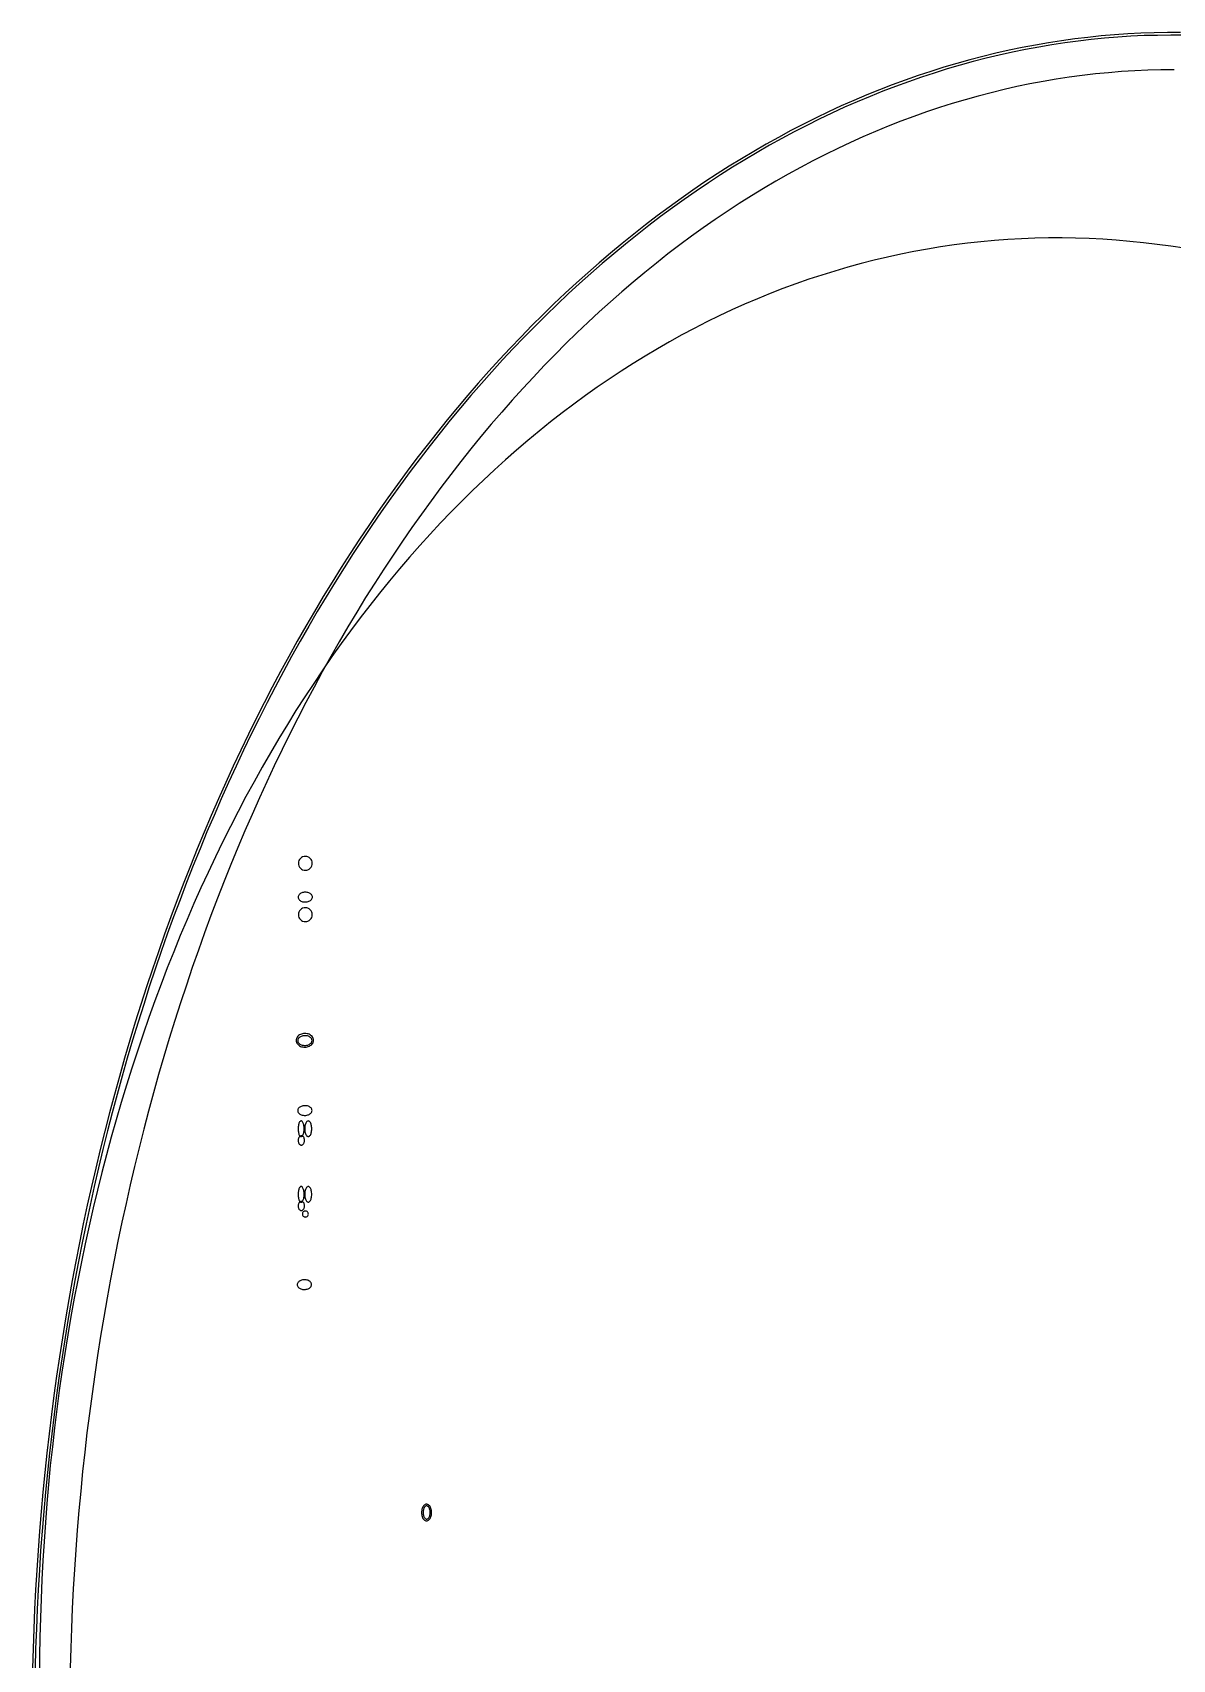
# Model space of a CAD drawing. Extents: x -1 to 217, y -22 to 302.
# Drawn here: x -1.3 to 107.7, y 146.1 to 301.6 of the extents above; entities that cross this region are included whole.
import ezdxf

# ---------------------------------------------------------------- set-up
doc = ezdxf.new("R2010")
doc.units = 0

msp = doc.modelspace()

# ---------------------------------------------------------------- linework, layer by layer
at = {"layer": 'CIRCLES'}
for p, q in [((24.21, 222.46), (24.18, 222.34)), ((24.28, 222.58), (24.21, 222.46)), ((24.36, 222.68), (24.28, 222.58)), ((24.46, 222.76), (24.36, 222.68)), ((24.57, 222.82), (24.46, 222.76)), ((24.7, 222.86), (24.57, 222.82)), ((24.83, 222.87), (24.7, 222.86)), ((24.96, 222.86), (24.83, 222.87)), ((25.08, 222.82), (24.96, 222.86)), ((25.2, 222.76), (25.08, 222.82)), ((25.3, 222.68), (25.2, 222.76)), ((25.38, 222.58), (25.3, 222.68)), ((25.44, 222.46), (25.38, 222.58)), ((25.48, 222.34), (25.44, 222.46)), ((24.18, 222.34), (24.16, 222.21)), ((24.16, 222.21), (24.18, 222.08)), ((24.18, 222.08), (24.21, 221.95)), ((24.21, 221.95), (24.28, 221.84)), ((24.28, 221.84), (24.36, 221.74)), ((24.36, 221.74), (24.46, 221.66)), ((24.46, 221.66), (24.57, 221.59)), ((24.57, 221.59), (24.7, 221.56)), ((24.7, 221.56), (24.83, 221.54)), ((24.83, 221.54), (24.96, 221.56)), ((24.96, 221.56), (25.08, 221.59)), ((25.08, 221.59), (25.2, 221.66)), ((25.2, 221.66), (25.3, 221.74)), ((25.3, 221.74), (25.38, 221.84)), ((25.38, 221.84), (25.44, 221.95)), ((25.44, 221.95), (25.48, 222.08)), ((25.49, 222.21), (25.48, 222.34)), ((25.48, 222.08), (25.49, 222.21)), ((24.36, 217.77), (24.28, 217.67)), ((24.46, 217.85), (24.36, 217.77)), ((24.57, 217.91), (24.46, 217.85)), ((24.7, 217.95), (24.57, 217.91)), ((24.83, 217.96), (24.7, 217.95)), ((24.96, 217.95), (24.83, 217.96)), ((25.08, 217.91), (24.96, 217.95)), ((25.2, 217.85), (25.08, 217.91)), ((25.3, 217.77), (25.2, 217.85)), ((25.38, 217.67), (25.3, 217.77)), ((24.18, 217.43), (24.16, 217.3)), ((24.16, 217.3), (24.18, 217.17)), ((24.21, 217.55), (24.18, 217.43)), ((24.18, 217.17), (24.21, 217.04)), ((24.28, 217.67), (24.21, 217.55)), ((24.21, 217.04), (24.28, 216.93)), ((24.28, 216.93), (24.36, 216.83)), ((24.36, 216.83), (24.46, 216.74)), ((24.46, 216.74), (24.57, 216.68)), ((24.57, 216.68), (24.7, 216.65)), ((24.7, 216.65), (24.83, 216.63)), ((24.83, 216.63), (24.96, 216.65)), ((24.96, 216.65), (25.08, 216.68)), ((25.08, 216.68), (25.2, 216.74)), ((25.2, 216.74), (25.3, 216.83)), ((25.3, 216.83), (25.38, 216.93)), ((25.44, 217.55), (25.38, 217.67)), ((25.38, 216.93), (25.44, 217.04)), ((25.48, 217.43), (25.44, 217.55)), ((25.44, 217.04), (25.48, 217.17)), ((25.49, 217.3), (25.48, 217.43)), ((25.48, 217.17), (25.49, 217.3)), ((24.55, 188.74), (24.54, 188.68)), ((24.54, 188.68), (24.55, 188.62)), ((24.56, 188.79), (24.55, 188.74)), ((24.55, 188.62), (24.56, 188.57)), ((24.59, 188.84), (24.56, 188.79)), ((24.56, 188.57), (24.59, 188.52)), ((24.62, 188.88), (24.59, 188.84)), ((24.59, 188.52), (24.62, 188.48)), ((24.67, 188.92), (24.62, 188.88)), ((24.62, 188.48), (24.67, 188.44)), ((24.72, 188.95), (24.67, 188.92)), ((24.67, 188.44), (24.72, 188.41)), ((24.77, 188.96), (24.72, 188.95)), ((24.72, 188.41), (24.77, 188.4)), ((24.83, 188.97), (24.77, 188.96)), ((24.77, 188.4), (24.83, 188.39)), ((24.88, 188.96), (24.83, 188.97)), ((24.83, 188.39), (24.88, 188.4)), ((24.94, 188.95), (24.88, 188.96)), ((24.88, 188.4), (24.94, 188.41)), ((24.99, 188.92), (24.94, 188.95)), ((24.94, 188.41), (24.99, 188.44)), ((25.03, 188.88), (24.99, 188.92)), ((24.99, 188.44), (25.03, 188.48)), ((25.07, 188.84), (25.03, 188.88)), ((25.03, 188.48), (25.07, 188.52)), ((25.09, 188.79), (25.07, 188.84)), ((25.07, 188.52), (25.09, 188.57)), ((25.11, 188.74), (25.09, 188.79)), ((25.09, 188.57), (25.11, 188.62)), ((25.12, 188.68), (25.11, 188.74)), ((25.11, 188.62), (25.12, 188.68))]:
    msp.add_line(p, q, dxfattribs=at)
at = {"layer": 'ELLIPSES'}
for p, q in [((93.37, 300.18), (92.12, 299.92)), ((94.63, 300.42), (93.37, 300.18)), ((94.95, 300.23), (93.69, 299.99)), ((95.88, 300.64), (94.63, 300.42)), ((96.2, 300.44), (94.95, 300.23)), ((97.14, 300.84), (95.88, 300.64)), ((97.46, 300.63), (96.2, 300.44)), ((98.4, 301.01), (97.14, 300.84)), ((98.72, 300.8), (97.46, 300.63)), ((99.66, 301.16), (98.4, 301.01)), ((99.98, 300.94), (98.72, 300.8)), ((100.93, 301.29), (99.66, 301.16)), ((101.25, 301.07), (99.98, 300.94)), ((102.19, 301.4), (100.93, 301.29)), ((102.51, 301.17), (101.25, 301.07)), ((103.46, 301.49), (102.19, 301.4)), ((103.77, 301.26), (102.51, 301.17)), ((104.72, 301.55), (103.46, 301.49)), ((105.04, 301.32), (103.77, 301.26)), ((105.99, 301.6), (104.72, 301.55)), ((106.3, 301.35), (105.04, 301.32)), ((107.25, 301.62), (105.99, 301.6)), ((107.57, 301.37), (106.3, 301.35)), ((108.52, 301.62), (107.25, 301.62)), ((108.84, 301.36), (107.57, 301.37)), ((87.12, 298.67), (85.88, 298.3)), ((88.37, 299.01), (87.12, 298.67)), ((88.69, 298.84), (87.44, 298.5)), ((89.62, 299.34), (88.37, 299.01)), ((89.94, 299.16), (88.69, 298.84)), ((90.86, 299.64), (89.62, 299.34)), ((91.18, 299.46), (89.94, 299.16)), ((92.12, 299.92), (90.86, 299.64)), ((92.44, 299.74), (91.18, 299.46)), ((93.69, 299.99), (92.44, 299.74)), ((82.18, 297.07), (80.95, 296.62)), ((83.41, 297.5), (82.18, 297.07)), ((83.73, 297.35), (82.5, 296.92)), ((84.64, 297.91), (83.41, 297.5)), ((84.96, 297.75), (83.73, 297.35)), ((85.88, 298.3), (84.64, 297.91)), ((86.2, 298.14), (84.96, 297.75)), ((87.44, 298.5), (86.2, 298.14)), ((96.61, 297.16), (95.36, 296.94)), ((97.86, 297.35), (96.61, 297.16)), ((99.11, 297.51), (97.86, 297.35)), ((100.37, 297.66), (99.11, 297.51)), ((101.62, 297.78), (100.37, 297.66)), ((102.87, 297.88), (101.62, 297.78)), ((104.13, 297.96), (102.87, 297.88)), ((105.39, 298.02), (104.13, 297.96)), ((106.64, 298.05), (105.39, 298.02)), ((107.9, 298.06), (106.64, 298.05)), ((78.5, 295.65), (77.28, 295.13)), ((78.82, 295.51), (77.6, 295)), ((79.72, 296.14), (78.5, 295.65)), ((80.04, 296), (78.82, 295.51)), ((80.95, 296.62), (79.72, 296.14)), ((81.27, 296.47), (80.04, 296)), ((82.5, 296.92), (81.27, 296.47)), ((89.15, 295.55), (87.91, 295.2)), ((90.39, 295.87), (89.15, 295.55)), ((91.63, 296.17), (90.39, 295.87)), ((92.87, 296.45), (91.63, 296.17)), ((94.11, 296.71), (92.87, 296.45)), ((95.36, 296.94), (94.11, 296.71)), ((74.86, 294.04), (73.66, 293.46)), ((76.07, 294.6), (74.86, 294.04)), ((76.39, 294.47), (75.18, 293.91)), ((77.28, 295.13), (76.07, 294.6)), ((77.6, 295), (76.39, 294.47)), ((84.22, 294.03), (83, 293.6)), ((85.45, 294.44), (84.22, 294.03)), ((86.68, 294.83), (85.45, 294.44)), ((87.91, 295.2), (86.68, 294.83)), ((72.46, 292.86), (71.26, 292.24)), ((72.77, 292.74), (71.58, 292.13)), ((73.66, 293.46), (72.46, 292.86)), ((73.97, 293.34), (72.77, 292.74)), ((75.18, 293.91), (73.97, 293.34)), ((80.56, 292.67), (79.35, 292.17)), ((81.78, 293.14), (80.56, 292.67)), ((83, 293.6), (81.78, 293.14)), ((68.89, 290.94), (67.71, 290.26)), ((69.2, 290.84), (68.02, 290.16)), ((70.07, 291.6), (68.89, 290.94)), ((70.39, 291.49), (69.2, 290.84)), ((71.26, 292.24), (70.07, 291.6)), ((71.58, 292.13), (70.39, 291.49)), ((76.94, 291.11), (75.74, 290.54)), ((78.14, 291.65), (76.94, 291.11)), ((79.35, 292.17), (78.14, 291.65)), ((66.53, 289.56), (65.36, 288.84)), ((66.85, 289.46), (65.68, 288.74)), ((67.71, 290.26), (66.53, 289.56)), ((68.02, 290.16), (66.85, 289.46)), ((73.35, 289.35), (72.17, 288.72)), ((74.55, 289.96), (73.35, 289.35)), ((75.74, 290.54), (74.55, 289.96)), ((64.2, 288.1), (63.04, 287.34)), ((64.51, 288.01), (63.36, 287.25)), ((65.36, 288.84), (64.2, 288.1)), ((65.68, 288.74), (64.51, 288.01)), ((70.99, 288.08), (69.81, 287.41)), ((72.17, 288.72), (70.99, 288.08)), ((61.89, 286.55), (60.75, 285.75)), ((62.2, 286.47), (61.06, 285.67)), ((63.04, 287.34), (61.89, 286.55)), ((63.36, 287.25), (62.2, 286.47)), ((68.64, 286.72), (67.48, 286.01)), ((69.81, 287.41), (68.64, 286.72)), ((59.61, 284.93), (58.48, 284.09)), ((59.92, 284.86), (58.79, 284.02)), ((60.75, 285.75), (59.61, 284.93)), ((61.06, 285.67), (59.92, 284.86)), ((66.32, 285.27), (65.17, 284.52)), ((67.48, 286.01), (66.32, 285.27)), ((57.35, 283.23), (56.23, 282.36)), ((57.66, 283.16), (56.54, 282.29)), ((58.48, 284.09), (57.35, 283.23)), ((58.79, 284.02), (57.66, 283.16)), ((64.02, 283.75), (62.88, 282.96)), ((65.17, 284.52), (64.02, 283.75)), ((56.23, 282.36), (55.12, 281.46)), ((56.54, 282.29), (55.43, 281.39)), ((61.75, 282.14), (60.62, 281.31)), ((62.88, 282.96), (61.75, 282.14)), ((89.42, 281.62), (88.14, 281.48)), ((90.71, 281.73), (89.42, 281.62)), ((92, 281.83), (90.71, 281.73)), ((93.29, 281.9), (92, 281.83)), ((94.59, 281.95), (93.29, 281.9)), ((95.88, 281.98), (94.59, 281.95)), ((97.18, 281.98), (95.88, 281.98)), ((98.48, 281.96), (97.18, 281.98)), ((99.77, 281.92), (98.48, 281.96)), ((101.07, 281.86), (99.77, 281.92)), ((102.37, 281.77), (101.07, 281.86)), ((103.67, 281.66), (102.37, 281.77)), ((104.97, 281.53), (103.67, 281.66)), ((106.28, 281.37), (104.97, 281.53)), ((54.01, 280.54), (52.92, 279.61)), ((54.32, 280.48), (53.22, 279.55)), ((55.12, 281.46), (54.01, 280.54)), ((55.43, 281.39), (54.32, 280.48)), ((59.5, 280.45), (58.39, 279.58)), ((60.62, 281.31), (59.5, 280.45)), ((80.48, 280.16), (79.22, 279.86)), ((81.75, 280.43), (80.48, 280.16)), ((83.02, 280.69), (81.75, 280.43)), ((84.3, 280.92), (83.02, 280.69)), ((85.57, 281.13), (84.3, 280.92)), ((86.85, 281.31), (85.57, 281.13)), ((88.14, 281.48), (86.85, 281.31)), ((107.58, 281.2), (106.28, 281.37)), ((108.88, 281), (107.58, 281.2)), ((51.83, 278.65), (50.74, 277.68)), ((52.13, 278.59), (51.05, 277.62)), ((52.92, 279.61), (51.83, 278.65)), ((53.22, 279.55), (52.13, 278.59)), ((57.28, 278.69), (56.18, 277.77)), ((58.39, 279.58), (57.28, 278.69)), ((74.21, 278.44), (72.96, 278.03)), ((75.45, 278.82), (74.21, 278.44)), ((76.71, 279.19), (75.45, 278.82)), ((77.96, 279.53), (76.71, 279.19)), ((79.22, 279.86), (77.96, 279.53)), ((50.74, 277.68), (49.67, 276.69)), ((51.05, 277.62), (49.97, 276.63)), ((55.09, 276.84), (54, 275.89)), ((56.18, 277.77), (55.09, 276.84)), ((70.49, 277.14), (69.27, 276.66)), ((71.73, 277.59), (70.49, 277.14)), ((72.96, 278.03), (71.73, 277.59)), ((48.6, 275.68), (47.54, 274.65)), ((48.91, 275.63), (47.85, 274.6)), ((49.67, 276.69), (48.6, 275.68)), ((49.97, 276.63), (48.91, 275.63)), ((54, 275.89), (52.93, 274.92)), ((66.83, 275.64), (65.62, 275.1)), ((68.05, 276.16), (66.83, 275.64)), ((69.27, 276.66), (68.05, 276.16)), ((47.54, 274.65), (46.49, 273.6)), ((47.85, 274.6), (46.79, 273.56)), ((51.86, 273.93), (50.8, 272.92)), ((52.93, 274.92), (51.86, 273.93)), ((63.22, 273.95), (62.02, 273.34)), ((64.41, 274.53), (63.22, 273.95)), ((65.62, 275.1), (64.41, 274.53)), ((45.45, 272.54), (44.41, 271.45)), ((45.75, 272.49), (44.71, 271.41)), ((46.49, 273.6), (45.45, 272.54)), ((46.79, 273.56), (45.75, 272.49)), ((50.8, 272.92), (49.74, 271.89)), ((60.84, 272.71), (59.66, 272.06)), ((62.02, 273.34), (60.84, 272.71)), ((44.41, 271.45), (43.39, 270.35)), ((44.71, 271.41), (43.69, 270.32)), ((48.7, 270.84), (47.66, 269.78)), ((49.74, 271.89), (48.7, 270.84)), ((57.32, 270.69), (56.17, 269.98)), ((58.49, 271.39), (57.32, 270.69)), ((59.66, 272.06), (58.49, 271.39)), ((42.37, 269.24), (41.36, 268.1)), ((42.67, 269.2), (41.66, 268.07)), ((43.39, 270.35), (42.37, 269.24)), ((43.69, 270.32), (42.67, 269.2)), ((47.66, 269.78), (46.63, 268.69)), ((55.02, 269.25), (53.87, 268.49)), ((56.17, 269.98), (55.02, 269.25)), ((41.36, 268.1), (40.36, 266.95)), ((41.66, 268.07), (40.66, 266.92)), ((45.61, 267.59), (44.6, 266.47)), ((46.63, 268.69), (45.61, 267.59)), ((52.74, 267.71), (51.61, 266.92)), ((53.87, 268.49), (52.74, 267.71)), ((40.36, 266.95), (39.37, 265.78)), ((40.66, 266.92), (39.67, 265.75)), ((44.6, 266.47), (43.6, 265.33)), ((50.49, 266.1), (49.38, 265.26)), ((51.61, 266.92), (50.49, 266.1)), ((38.39, 264.59), (37.42, 263.39)), ((38.69, 264.57), (37.71, 263.36)), ((39.37, 265.78), (38.39, 264.59)), ((39.67, 265.75), (38.69, 264.57)), ((43.6, 265.33), (42.61, 264.17)), ((48.28, 264.4), (47.19, 263.52)), ((49.38, 265.26), (48.28, 264.4)), ((37.42, 263.39), (36.46, 262.17)), ((37.71, 263.36), (36.75, 262.15)), ((41.62, 263), (40.65, 261.81)), ((42.61, 264.17), (41.62, 263)), ((47.19, 263.52), (46.1, 262.62)), ((36.46, 262.17), (35.5, 260.93)), ((36.75, 262.15), (35.8, 260.91)), ((40.65, 261.81), (39.69, 260.6)), ((45.03, 261.71), (43.96, 260.77)), ((46.1, 262.62), (45.03, 261.71)), ((35.5, 260.93), (34.56, 259.68)), ((35.8, 260.91), (34.85, 259.66)), ((39.69, 260.6), (38.73, 259.37)), ((42.9, 259.81), (41.85, 258.83)), ((43.96, 260.77), (42.9, 259.81)), ((33.63, 258.41), (32.7, 257.13)), ((33.92, 258.39), (32.99, 257.11)), ((34.56, 259.68), (33.63, 258.41)), ((34.85, 259.66), (33.92, 258.39)), ((38.73, 259.37), (37.79, 258.13)), ((41.85, 258.83), (40.81, 257.84)), ((32.7, 257.13), (31.79, 255.83)), ((32.99, 257.11), (32.08, 255.81)), ((36.85, 256.87), (35.93, 255.59)), ((37.79, 258.13), (36.85, 256.87)), ((39.79, 256.82), (38.77, 255.79)), ((40.81, 257.84), (39.79, 256.82)), ((31.79, 255.83), (30.89, 254.51)), ((32.08, 255.81), (31.18, 254.5)), ((35.93, 255.59), (35.01, 254.3)), ((38.77, 255.79), (37.76, 254.74)), ((30.89, 254.51), (29.99, 253.18)), ((31.18, 254.5), (30.28, 253.17)), ((35.01, 254.3), (34.11, 252.99)), ((36.76, 253.66), (35.77, 252.57)), ((37.76, 254.74), (36.76, 253.66)), ((29.99, 253.18), (29.11, 251.83)), ((30.28, 253.17), (29.4, 251.82)), ((34.11, 252.99), (33.21, 251.67)), ((35.77, 252.57), (34.79, 251.47)), ((28.24, 250.47), (27.38, 249.09)), ((28.53, 250.46), (27.67, 249.09)), ((29.11, 251.83), (28.24, 250.47)), ((29.4, 251.82), (28.53, 250.46)), ((33.21, 251.67), (32.33, 250.33)), ((34.79, 251.47), (33.83, 250.34)), ((27.38, 249.09), (26.53, 247.7)), ((27.67, 249.09), (26.81, 247.69)), ((31.46, 248.97), (30.59, 247.6)), ((32.33, 250.33), (31.46, 248.97)), ((32.87, 249.2), (31.93, 248.03)), ((33.83, 250.34), (32.87, 249.2)), ((26.53, 247.7), (25.69, 246.29)), ((26.81, 247.69), (25.97, 246.29)), ((30.59, 247.6), (29.74, 246.21)), ((31.93, 248.03), (30.99, 246.85)), ((25.69, 246.29), (24.86, 244.87)), ((25.97, 246.29), (25.15, 244.87)), ((29.74, 246.21), (28.9, 244.81)), ((30.99, 246.85), (30.07, 245.66)), ((24.86, 244.87), (24.05, 243.44)), ((25.15, 244.87), (24.33, 243.44)), ((28.9, 244.81), (28.07, 243.39)), ((29.16, 244.44), (28.26, 243.21)), ((30.07, 245.66), (29.16, 244.44)), ((24.05, 243.44), (23.24, 241.99)), ((24.33, 243.44), (23.52, 241.99)), ((28.07, 243.39), (27.26, 241.96)), ((28.26, 243.21), (27.37, 241.96)), ((23.24, 241.99), (22.45, 240.53)), ((23.52, 241.99), (22.73, 240.53)), ((27.26, 241.96), (26.45, 240.51)), ((27.37, 241.96), (26.49, 240.7)), ((22.45, 240.53), (21.66, 239.05)), ((22.73, 240.53), (21.94, 239.05)), ((26.49, 240.7), (25.63, 239.41)), ((26.45, 240.51), (25.66, 239.05)), ((21.66, 239.05), (20.89, 237.56)), ((21.94, 239.05), (21.17, 237.57)), ((24.77, 238.12), (23.93, 236.8)), ((25.63, 239.41), (24.77, 238.12)), ((25.66, 239.05), (24.87, 237.58)), ((20.89, 237.56), (20.13, 236.06)), ((21.17, 237.57), (20.41, 236.06)), ((23.93, 236.8), (23.11, 235.47)), ((24.87, 237.58), (24.1, 236.09)), ((20.13, 236.06), (19.39, 234.55)), ((20.41, 236.06), (19.66, 234.55)), ((23.11, 235.47), (22.29, 234.13)), ((24.1, 236.09), (23.34, 234.59)), ((19.39, 234.55), (18.65, 233.02)), ((19.66, 234.55), (18.92, 233.02)), ((22.29, 234.13), (21.49, 232.77)), ((23.34, 234.59), (22.6, 233.07)), ((18.65, 233.02), (17.93, 231.48)), ((18.92, 233.02), (18.2, 231.48)), ((21.49, 232.77), (20.7, 231.39)), ((22.6, 233.07), (21.86, 231.54)), ((17.93, 231.48), (17.21, 229.92)), ((18.2, 231.48), (17.49, 229.93)), ((20.7, 231.39), (19.92, 230)), ((21.86, 231.54), (21.14, 230)), ((17.21, 229.92), (16.51, 228.36)), ((17.49, 229.93), (16.79, 228.37)), ((19.92, 230), (19.15, 228.59)), ((21.14, 230), (20.43, 228.45)), ((16.51, 228.36), (15.83, 226.78)), ((16.79, 228.37), (16.1, 226.79)), ((18.4, 227.17), (17.66, 225.74)), ((19.15, 228.59), (18.4, 227.17)), ((20.43, 228.45), (19.73, 226.88)), ((15.83, 226.78), (15.15, 225.19)), ((16.1, 226.79), (15.42, 225.2)), ((17.66, 225.74), (16.94, 224.29)), ((19.73, 226.88), (19.04, 225.3)), ((15.15, 225.19), (14.49, 223.59)), ((15.42, 225.2), (14.76, 223.6)), ((16.94, 224.29), (16.23, 222.82)), ((19.04, 225.3), (18.37, 223.71)), ((14.49, 223.59), (13.84, 221.98)), ((14.76, 223.6), (14.11, 221.99)), ((16.23, 222.82), (15.53, 221.34)), ((18.37, 223.71), (17.71, 222.1)), ((13.84, 221.98), (13.2, 220.36)), ((14.11, 221.99), (13.47, 220.37)), ((15.53, 221.34), (14.84, 219.85)), ((17.71, 222.1), (17.06, 220.49)), ((13.2, 220.36), (12.58, 218.73)), ((13.47, 220.37), (12.85, 218.73)), ((14.84, 219.85), (14.17, 218.35)), ((17.06, 220.49), (16.43, 218.86)), ((24.33, 219.3), (24.28, 219.25)), ((24.4, 219.34), (24.33, 219.3)), ((24.48, 219.38), (24.4, 219.34)), ((24.56, 219.41), (24.48, 219.38)), ((24.64, 219.43), (24.56, 219.41)), ((24.73, 219.44), (24.64, 219.43)), ((24.82, 219.45), (24.73, 219.44)), ((24.91, 219.44), (24.82, 219.45)), ((25, 219.43), (24.91, 219.44)), ((25.08, 219.41), (25, 219.43)), ((25.16, 219.39), (25.08, 219.41)), ((25.24, 219.35), (25.16, 219.39)), ((25.3, 219.32), (25.24, 219.35)), ((25.36, 219.27), (25.3, 219.32)), ((12.58, 218.73), (11.97, 217.08)), ((12.85, 218.73), (12.23, 217.09)), ((14.17, 218.35), (13.52, 216.83)), ((16.43, 218.86), (15.8, 217.22)), ((24.16, 219.09), (24.14, 219.03)), ((24.14, 219.03), (24.14, 218.97)), ((24.14, 218.97), (24.15, 218.91)), ((24.15, 218.91), (24.16, 218.85)), ((24.19, 219.15), (24.16, 219.09)), ((24.16, 218.85), (24.19, 218.79)), ((24.23, 219.2), (24.19, 219.15)), ((24.19, 218.79), (24.23, 218.74)), ((24.28, 219.25), (24.23, 219.2)), ((24.23, 218.74), (24.28, 218.69)), ((24.28, 218.69), (24.34, 218.64)), ((24.34, 218.64), (24.41, 218.6)), ((24.41, 218.6), (24.49, 218.57)), ((24.49, 218.57), (24.57, 218.54)), ((24.57, 218.54), (24.65, 218.52)), ((24.65, 218.52), (24.74, 218.51)), ((24.74, 218.51), (24.83, 218.51)), ((24.83, 218.51), (24.92, 218.52)), ((24.92, 218.52), (25.01, 218.53)), ((25.01, 218.53), (25.09, 218.55)), ((25.09, 218.55), (25.17, 218.58)), ((25.17, 218.58), (25.25, 218.61)), ((25.25, 218.61), (25.31, 218.65)), ((25.31, 218.65), (25.37, 218.7)), ((25.42, 219.22), (25.36, 219.27)), ((25.37, 218.7), (25.42, 218.75)), ((25.46, 219.17), (25.42, 219.22)), ((25.42, 218.75), (25.46, 218.81)), ((25.49, 219.11), (25.46, 219.17)), ((25.46, 218.81), (25.49, 218.87)), ((25.5, 219.05), (25.49, 219.11)), ((25.49, 218.87), (25.51, 218.93)), ((25.51, 218.99), (25.5, 219.05)), ((25.51, 218.93), (25.51, 218.99)), ((11.97, 217.08), (11.37, 215.43)), ((12.23, 217.09), (11.63, 215.44)), ((13.52, 216.83), (12.87, 215.3)), ((15.8, 217.22), (15.19, 215.57)), ((11.37, 215.43), (10.78, 213.76)), ((11.63, 215.44), (11.05, 213.77)), ((12.87, 215.3), (12.24, 213.76)), ((15.19, 215.57), (14.6, 213.91)), ((10.78, 213.76), (10.21, 212.09)), ((11.05, 213.77), (10.47, 212.1)), ((12.24, 213.76), (11.63, 212.2)), ((14.6, 213.91), (14.02, 212.24)), ((10.21, 212.09), (9.65, 210.4)), ((10.47, 212.1), (9.91, 210.41)), ((11.63, 212.2), (11.03, 210.64)), ((14.02, 212.24), (13.45, 210.56)), ((9.65, 210.4), (9.1, 208.71)), ((9.91, 210.41), (9.37, 208.72)), ((11.03, 210.64), (10.44, 209.06)), ((13.45, 210.56), (12.89, 208.87)), ((9.1, 208.71), (8.57, 207.01)), ((9.37, 208.72), (8.83, 207.02)), ((10.44, 209.06), (9.87, 207.47)), ((12.89, 208.87), (12.35, 207.17)), ((8.57, 207.01), (8.05, 205.29)), ((8.83, 207.02), (8.31, 205.31)), ((9.87, 207.47), (9.31, 205.86)), ((12.35, 207.17), (11.82, 205.46)), ((8.05, 205.29), (7.54, 203.57)), ((8.31, 205.31), (7.8, 203.58)), ((9.31, 205.86), (8.77, 204.25)), ((11.82, 205.46), (11.3, 203.74)), ((23.97, 205.44), (23.95, 205.36)), ((23.95, 205.36), (23.95, 205.27)), ((24.01, 205.52), (23.97, 205.44)), ((24.05, 205.6), (24.01, 205.52)), ((24.11, 205.67), (24.05, 205.6)), ((24.12, 205.37), (24.1, 205.31)), ((24.1, 205.31), (24.1, 205.25)), ((24.18, 205.74), (24.11, 205.67)), ((24.15, 205.43), (24.12, 205.37)), ((24.18, 205.49), (24.15, 205.43)), ((24.27, 205.8), (24.18, 205.74)), ((24.23, 205.54), (24.18, 205.49)), ((24.29, 205.59), (24.23, 205.54)), ((24.36, 205.84), (24.27, 205.8)), ((24.36, 205.63), (24.29, 205.59)), ((24.45, 205.88), (24.36, 205.84)), ((24.43, 205.66), (24.36, 205.63)), ((24.51, 205.69), (24.43, 205.66)), ((24.55, 205.91), (24.45, 205.88)), ((24.6, 205.71), (24.51, 205.69)), ((24.66, 205.93), (24.55, 205.91)), ((24.69, 205.72), (24.6, 205.71)), ((24.77, 205.94), (24.66, 205.93)), ((24.78, 205.73), (24.69, 205.72)), ((24.88, 205.94), (24.77, 205.94)), ((24.87, 205.73), (24.78, 205.73)), ((24.95, 205.72), (24.87, 205.73)), ((24.99, 205.92), (24.88, 205.94)), ((25.04, 205.7), (24.95, 205.72)), ((25.09, 205.9), (24.99, 205.92)), ((25.12, 205.67), (25.04, 205.7)), ((25.19, 205.86), (25.09, 205.9)), ((25.19, 205.64), (25.12, 205.67)), ((25.28, 205.81), (25.19, 205.86)), ((25.26, 205.6), (25.19, 205.64)), ((25.32, 205.55), (25.26, 205.6)), ((25.36, 205.76), (25.28, 205.81)), ((25.37, 205.5), (25.32, 205.55)), ((25.44, 205.7), (25.36, 205.76)), ((25.41, 205.45), (25.37, 205.5)), ((25.44, 205.39), (25.41, 205.45)), ((25.5, 205.63), (25.44, 205.7)), ((25.46, 205.33), (25.44, 205.39)), ((25.47, 205.27), (25.46, 205.33)), ((25.55, 205.55), (25.5, 205.63)), ((25.58, 205.47), (25.55, 205.55)), ((25.61, 205.39), (25.58, 205.47)), ((25.62, 205.3), (25.61, 205.39)), ((25.61, 205.22), (25.62, 205.3)), ((8.77, 204.25), (8.24, 202.63)), ((11.3, 203.74), (10.8, 202.01)), ((23.95, 205.27), (23.96, 205.19)), ((23.96, 205.19), (23.98, 205.1)), ((23.98, 205.1), (24.02, 205.02)), ((24.02, 205.02), (24.07, 204.95)), ((24.07, 204.95), (24.13, 204.88)), ((24.1, 205.25), (24.1, 205.19)), ((24.1, 205.19), (24.12, 205.13)), ((24.12, 205.13), (24.15, 205.07)), ((24.13, 204.88), (24.2, 204.81)), ((24.15, 205.07), (24.19, 205.02)), ((24.19, 205.02), (24.24, 204.97)), ((24.2, 204.81), (24.28, 204.76)), ((24.24, 204.97), (24.3, 204.92)), ((24.28, 204.76), (24.38, 204.71)), ((24.3, 204.92), (24.37, 204.89)), ((24.37, 204.89), (24.44, 204.85)), ((24.38, 204.71), (24.47, 204.68)), ((24.44, 204.85), (24.53, 204.83)), ((24.47, 204.68), (24.58, 204.65)), ((24.53, 204.83), (24.61, 204.81)), ((24.58, 204.65), (24.69, 204.64)), ((24.61, 204.81), (24.7, 204.8)), ((24.69, 204.64), (24.79, 204.63)), ((24.7, 204.8), (24.79, 204.79)), ((24.79, 204.79), (24.88, 204.8)), ((24.79, 204.63), (24.9, 204.64)), ((24.88, 204.8), (24.97, 204.81)), ((24.9, 204.64), (25.01, 204.66)), ((24.97, 204.81), (25.05, 204.83)), ((25.01, 204.66), (25.11, 204.69)), ((25.05, 204.83), (25.13, 204.86)), ((25.11, 204.69), (25.21, 204.73)), ((25.13, 204.86), (25.2, 204.9)), ((25.2, 204.9), (25.27, 204.94)), ((25.21, 204.73), (25.3, 204.78)), ((25.27, 204.94), (25.33, 204.99)), ((25.3, 204.78), (25.38, 204.83)), ((25.33, 204.99), (25.38, 205.04)), ((25.38, 205.04), (25.42, 205.09)), ((25.38, 204.83), (25.45, 204.9)), ((25.42, 205.09), (25.45, 205.15)), ((25.45, 205.15), (25.46, 205.21)), ((25.45, 204.9), (25.51, 204.97)), ((25.46, 205.21), (25.47, 205.27)), ((25.51, 204.97), (25.56, 205.05)), ((25.56, 205.05), (25.59, 205.13)), ((25.59, 205.13), (25.61, 205.22)), ((7.54, 203.57), (7.05, 201.84)), ((7.8, 203.58), (7.31, 201.85)), ((8.24, 202.63), (7.72, 200.99)), ((7.05, 201.84), (6.57, 200.11)), ((7.31, 201.85), (6.83, 200.12)), ((7.72, 200.99), (7.22, 199.35)), ((10.8, 202.01), (10.31, 200.28)), ((6.57, 200.11), (6.11, 198.36)), ((6.83, 200.12), (6.36, 198.37)), ((7.22, 199.35), (6.74, 197.69)), ((10.31, 200.28), (9.84, 198.53)), ((6.11, 198.36), (5.65, 196.61)), ((6.36, 198.37), (5.91, 196.62)), ((6.74, 197.69), (6.27, 196.02)), ((9.84, 198.53), (9.38, 196.78)), ((24.12, 198.69), (24.1, 198.62)), ((24.1, 198.62), (24.1, 198.56)), ((24.1, 198.56), (24.1, 198.5)), ((24.1, 198.5), (24.12, 198.44)), ((24.15, 198.74), (24.12, 198.69)), ((24.12, 198.44), (24.15, 198.39)), ((24.18, 198.8), (24.15, 198.74)), ((24.15, 198.39), (24.19, 198.33)), ((24.23, 198.85), (24.18, 198.8)), ((24.19, 198.33), (24.24, 198.28)), ((24.29, 198.9), (24.23, 198.85)), ((24.24, 198.28), (24.3, 198.24)), ((24.32, 197.53), (24.28, 197.49)), ((24.36, 198.94), (24.29, 198.9)), ((24.3, 198.24), (24.37, 198.2)), ((24.35, 197.56), (24.32, 197.53)), ((24.39, 197.58), (24.35, 197.56)), ((24.43, 198.97), (24.36, 198.94)), ((24.37, 198.2), (24.44, 198.16)), ((24.43, 197.59), (24.39, 197.58)), ((24.51, 199), (24.43, 198.97)), ((24.46, 197.58), (24.43, 197.59)), ((24.44, 198.16), (24.53, 198.14)), ((24.5, 197.56), (24.46, 197.58)), ((24.54, 197.53), (24.5, 197.56)), ((24.6, 199.02), (24.51, 199)), ((24.53, 198.14), (24.61, 198.12)), ((24.57, 197.49), (24.54, 197.53)), ((24.69, 199.04), (24.6, 199.02)), ((24.61, 198.12), (24.7, 198.11)), ((24.78, 199.04), (24.69, 199.04)), ((24.7, 198.11), (24.79, 198.11)), ((24.87, 199.04), (24.78, 199.04)), ((24.79, 198.11), (24.88, 198.11)), ((24.95, 199.03), (24.87, 199.04)), ((24.88, 198.11), (24.97, 198.12)), ((24.98, 197.52), (24.94, 197.48)), ((25.04, 199.01), (24.95, 199.03)), ((24.97, 198.12), (25.05, 198.15)), ((25.02, 197.55), (24.98, 197.52)), ((25.06, 197.57), (25.02, 197.55)), ((25.12, 198.98), (25.04, 199.01)), ((25.05, 198.15), (25.13, 198.17)), ((25.1, 197.58), (25.06, 197.57)), ((25.15, 197.57), (25.1, 197.58)), ((25.19, 198.95), (25.12, 198.98)), ((25.13, 198.17), (25.2, 198.21)), ((25.19, 197.55), (25.15, 197.57)), ((25.26, 198.91), (25.19, 198.95)), ((25.23, 197.52), (25.19, 197.55)), ((25.2, 198.21), (25.27, 198.25)), ((25.27, 197.48), (25.23, 197.52)), ((25.32, 198.87), (25.26, 198.91)), ((25.27, 198.25), (25.33, 198.3)), ((25.37, 198.82), (25.32, 198.87)), ((25.33, 198.3), (25.38, 198.35)), ((25.41, 198.76), (25.37, 198.82)), ((25.38, 198.35), (25.42, 198.4)), ((25.44, 198.7), (25.41, 198.76)), ((25.42, 198.4), (25.45, 198.46)), ((25.46, 198.64), (25.44, 198.7)), ((25.45, 198.46), (25.46, 198.52)), ((25.47, 198.58), (25.46, 198.64)), ((25.46, 198.52), (25.47, 198.58)), ((5.65, 196.61), (5.21, 194.84)), ((5.91, 196.62), (5.47, 194.85)), ((6.27, 196.02), (5.82, 194.35)), ((9.38, 196.78), (8.93, 195.01)), ((24.15, 197.02), (24.14, 196.93)), ((24.14, 196.93), (24.14, 196.83)), ((24.14, 196.83), (24.14, 196.73)), ((24.14, 196.73), (24.15, 196.63)), ((24.16, 197.12), (24.15, 197.02)), ((24.15, 196.63), (24.16, 196.54)), ((24.18, 197.21), (24.16, 197.12)), ((24.16, 196.54), (24.18, 196.45)), ((24.2, 197.29), (24.18, 197.21)), ((24.18, 196.45), (24.2, 196.37)), ((24.2, 195.99), (24.18, 195.94)), ((24.22, 197.36), (24.2, 197.29)), ((24.2, 196.37), (24.22, 196.29)), ((24.23, 196.03), (24.2, 195.99)), ((24.25, 197.43), (24.22, 197.36)), ((24.22, 196.29), (24.25, 196.23)), ((24.26, 196.07), (24.23, 196.03)), ((24.28, 197.49), (24.25, 197.43)), ((24.25, 196.23), (24.28, 196.17)), ((24.3, 196.1), (24.26, 196.07)), ((24.28, 196.17), (24.32, 196.13)), ((24.33, 196.12), (24.3, 196.1)), ((24.32, 196.13), (24.35, 196.1)), ((24.37, 196.14), (24.33, 196.12)), ((24.35, 196.1), (24.39, 196.08)), ((24.41, 196.15), (24.37, 196.14)), ((24.39, 196.08), (24.43, 196.07)), ((24.45, 196.16), (24.41, 196.15)), ((24.43, 196.07), (24.46, 196.08)), ((24.49, 196.15), (24.45, 196.16)), ((24.46, 196.08), (24.5, 196.1)), ((24.53, 196.14), (24.49, 196.15)), ((24.5, 196.1), (24.54, 196.13)), ((24.57, 196.12), (24.53, 196.14)), ((24.54, 196.13), (24.57, 196.17)), ((24.6, 197.43), (24.57, 197.49)), ((24.57, 196.17), (24.6, 196.23)), ((24.61, 196.1), (24.57, 196.12)), ((24.63, 197.36), (24.6, 197.43)), ((24.6, 196.23), (24.63, 196.29)), ((24.64, 196.06), (24.61, 196.1)), ((24.65, 197.29), (24.63, 197.36)), ((24.63, 196.29), (24.65, 196.37)), ((24.67, 196.03), (24.64, 196.06)), ((24.67, 197.21), (24.65, 197.29)), ((24.65, 196.37), (24.67, 196.45)), ((24.69, 197.12), (24.67, 197.21)), ((24.67, 196.45), (24.69, 196.54)), ((24.7, 195.98), (24.67, 196.03)), ((24.7, 197.02), (24.69, 197.12)), ((24.69, 196.54), (24.7, 196.63)), ((24.71, 196.93), (24.7, 197.02)), ((24.7, 196.63), (24.71, 196.73)), ((24.72, 195.93), (24.7, 195.98)), ((24.71, 196.83), (24.71, 196.93)), ((24.71, 196.73), (24.71, 196.83)), ((24.78, 197.02), (24.77, 196.93)), ((24.77, 196.93), (24.77, 196.83)), ((24.77, 196.83), (24.77, 196.73)), ((24.77, 196.73), (24.78, 196.63)), ((24.79, 197.12), (24.78, 197.02)), ((24.78, 196.63), (24.79, 196.54)), ((24.81, 197.2), (24.79, 197.12)), ((24.79, 196.54), (24.81, 196.45)), ((24.84, 197.28), (24.81, 197.2)), ((24.81, 196.45), (24.84, 196.37)), ((24.87, 197.36), (24.84, 197.28)), ((24.84, 196.37), (24.87, 196.3)), ((24.9, 197.42), (24.87, 197.36)), ((24.87, 196.3), (24.9, 196.23)), ((24.94, 197.48), (24.9, 197.42)), ((24.9, 196.23), (24.94, 196.18)), ((24.94, 196.18), (24.98, 196.14)), ((24.98, 196.14), (25.02, 196.11)), ((25.02, 196.11), (25.06, 196.09)), ((25.06, 196.09), (25.1, 196.08)), ((25.1, 196.08), (25.15, 196.09)), ((25.15, 196.09), (25.19, 196.11)), ((25.19, 196.11), (25.23, 196.14)), ((25.23, 196.14), (25.27, 196.18)), ((25.31, 197.42), (25.27, 197.48)), ((25.27, 196.18), (25.31, 196.23)), ((25.34, 197.36), (25.31, 197.42)), ((25.31, 196.23), (25.34, 196.3)), ((25.37, 197.28), (25.34, 197.36)), ((25.34, 196.3), (25.37, 196.37)), ((25.39, 197.2), (25.37, 197.28)), ((25.37, 196.37), (25.39, 196.45)), ((25.41, 197.12), (25.39, 197.2)), ((25.39, 196.45), (25.41, 196.54)), ((25.43, 197.02), (25.41, 197.12)), ((25.41, 196.54), (25.43, 196.63)), ((25.44, 196.93), (25.43, 197.02)), ((25.43, 196.63), (25.44, 196.73)), ((25.44, 196.83), (25.44, 196.93)), ((25.44, 196.73), (25.44, 196.83)), ((5.21, 194.84), (4.79, 193.07)), ((5.47, 194.85), (5.05, 193.09)), ((8.93, 195.01), (8.5, 193.24)), ((24.15, 195.83), (24.14, 195.78)), ((24.14, 195.78), (24.14, 195.72)), ((24.14, 195.72), (24.14, 195.66)), ((24.14, 195.66), (24.15, 195.61)), ((24.16, 195.89), (24.15, 195.83)), ((24.15, 195.61), (24.16, 195.55)), ((24.18, 195.94), (24.16, 195.89)), ((24.16, 195.55), (24.18, 195.5)), ((24.18, 195.5), (24.2, 195.45)), ((24.2, 195.45), (24.22, 195.41)), ((24.22, 195.41), (24.25, 195.37)), ((24.25, 195.37), (24.29, 195.34)), ((24.29, 195.34), (24.32, 195.31)), ((24.32, 195.31), (24.36, 195.29)), ((24.36, 195.29), (24.4, 195.28)), ((24.4, 195.28), (24.44, 195.28)), ((24.44, 195.28), (24.48, 195.28)), ((24.48, 195.28), (24.52, 195.29)), ((24.52, 195.29), (24.56, 195.31)), ((24.56, 195.31), (24.6, 195.33)), ((24.6, 195.33), (24.63, 195.37)), ((24.63, 195.37), (24.66, 195.4)), ((24.66, 195.4), (24.69, 195.45)), ((24.69, 195.45), (24.71, 195.49)), ((24.71, 195.49), (24.73, 195.55)), ((24.73, 195.88), (24.72, 195.93)), ((24.75, 195.83), (24.73, 195.88)), ((24.73, 195.55), (24.74, 195.6)), ((24.74, 195.6), (24.75, 195.66)), ((24.75, 195.77), (24.75, 195.83)), ((24.76, 195.71), (24.75, 195.77)), ((24.75, 195.66), (24.76, 195.71)), ((4.79, 193.07), (4.38, 191.3)), ((5.05, 193.09), (4.64, 191.31)), ((5.82, 194.35), (5.38, 192.66)), ((8.5, 193.24), (8.08, 191.47)), ((4.38, 191.3), (3.98, 189.52)), ((4.64, 191.31), (4.24, 189.53)), ((5.38, 192.66), (4.95, 190.97)), ((8.08, 191.47), (7.68, 189.68)), ((24.35, 191.3), (24.32, 191.26)), ((24.39, 191.31), (24.35, 191.3)), ((24.43, 191.32), (24.39, 191.31)), ((24.46, 191.31), (24.43, 191.32)), ((24.5, 191.3), (24.46, 191.31)), ((24.54, 191.26), (24.5, 191.3)), ((25.02, 191.29), (24.98, 191.26)), ((25.06, 191.31), (25.02, 191.29)), ((25.1, 191.31), (25.06, 191.31)), ((25.15, 191.31), (25.1, 191.31)), ((25.19, 191.29), (25.15, 191.31)), ((25.23, 191.26), (25.19, 191.29)), ((4.95, 190.97), (4.54, 189.27)), ((24.15, 190.76), (24.14, 190.66)), ((24.14, 190.66), (24.14, 190.56)), ((24.14, 190.56), (24.14, 190.46)), ((24.14, 190.46), (24.15, 190.37)), ((24.16, 190.85), (24.15, 190.76)), ((24.15, 190.37), (24.16, 190.27)), ((24.18, 190.94), (24.16, 190.85)), ((24.16, 190.27), (24.18, 190.18)), ((24.2, 191.02), (24.18, 190.94)), ((24.18, 190.18), (24.2, 190.1)), ((24.22, 191.1), (24.2, 191.02)), ((24.2, 190.1), (24.22, 190.03)), ((24.23, 189.77), (24.2, 189.72)), ((24.25, 191.16), (24.22, 191.1)), ((24.22, 190.03), (24.25, 189.96)), ((24.26, 189.8), (24.23, 189.77)), ((24.28, 191.22), (24.25, 191.16)), ((24.25, 189.96), (24.28, 189.91)), ((24.3, 189.83), (24.26, 189.8)), ((24.32, 191.26), (24.28, 191.22)), ((24.28, 189.91), (24.32, 189.86)), ((24.33, 189.86), (24.3, 189.83)), ((24.32, 189.86), (24.35, 189.83)), ((24.37, 189.88), (24.33, 189.86)), ((24.35, 189.83), (24.39, 189.81)), ((24.41, 189.89), (24.37, 189.88)), ((24.39, 189.81), (24.43, 189.81)), ((24.45, 189.89), (24.41, 189.89)), ((24.43, 189.81), (24.46, 189.81)), ((24.49, 189.89), (24.45, 189.89)), ((24.46, 189.81), (24.5, 189.83)), ((24.53, 189.88), (24.49, 189.89)), ((24.5, 189.83), (24.54, 189.86)), ((24.57, 189.86), (24.53, 189.88)), ((24.57, 191.22), (24.54, 191.26)), ((24.54, 189.86), (24.57, 189.91)), ((24.6, 191.16), (24.57, 191.22)), ((24.57, 189.91), (24.6, 189.96)), ((24.61, 189.83), (24.57, 189.86)), ((24.63, 191.1), (24.6, 191.16)), ((24.6, 189.96), (24.63, 190.03)), ((24.64, 189.8), (24.61, 189.83)), ((24.65, 191.02), (24.63, 191.1)), ((24.63, 190.03), (24.65, 190.1)), ((24.67, 189.76), (24.64, 189.8)), ((24.67, 190.94), (24.65, 191.02)), ((24.65, 190.1), (24.67, 190.18)), ((24.69, 190.85), (24.67, 190.94)), ((24.67, 190.18), (24.69, 190.27)), ((24.7, 189.72), (24.67, 189.76)), ((24.7, 190.76), (24.69, 190.85)), ((24.69, 190.27), (24.7, 190.37)), ((24.71, 190.66), (24.7, 190.76)), ((24.7, 190.37), (24.71, 190.46)), ((24.71, 190.56), (24.71, 190.66)), ((24.71, 190.46), (24.71, 190.56)), ((24.78, 190.76), (24.77, 190.66)), ((24.77, 190.66), (24.77, 190.56)), ((24.77, 190.56), (24.77, 190.47)), ((24.77, 190.47), (24.78, 190.37)), ((24.79, 190.85), (24.78, 190.76)), ((24.78, 190.37), (24.79, 190.28)), ((24.81, 190.94), (24.79, 190.85)), ((24.79, 190.28), (24.81, 190.19)), ((24.84, 191.02), (24.81, 190.94)), ((24.81, 190.19), (24.84, 190.11)), ((24.87, 191.09), (24.84, 191.02)), ((24.84, 190.11), (24.87, 190.03)), ((24.9, 191.16), (24.87, 191.09)), ((24.87, 190.03), (24.9, 189.97)), ((24.94, 191.21), (24.9, 191.16)), ((24.9, 189.97), (24.94, 189.91)), ((24.98, 191.26), (24.94, 191.21)), ((24.94, 189.91), (24.98, 189.87)), ((24.98, 189.87), (25.02, 189.84)), ((25.02, 189.84), (25.06, 189.82)), ((25.06, 189.82), (25.1, 189.81)), ((25.1, 189.81), (25.15, 189.82)), ((25.15, 189.82), (25.19, 189.84)), ((25.19, 189.84), (25.23, 189.87)), ((25.27, 191.21), (25.23, 191.26)), ((25.23, 189.87), (25.27, 189.91)), ((25.31, 191.16), (25.27, 191.21)), ((25.27, 189.91), (25.31, 189.97)), ((25.34, 191.09), (25.31, 191.16)), ((25.31, 189.97), (25.34, 190.03)), ((25.37, 191.02), (25.34, 191.09)), ((25.34, 190.03), (25.37, 190.11)), ((25.39, 190.94), (25.37, 191.02)), ((25.37, 190.11), (25.39, 190.19)), ((25.41, 190.85), (25.39, 190.94)), ((25.39, 190.19), (25.41, 190.28)), ((25.43, 190.76), (25.41, 190.85)), ((25.41, 190.28), (25.43, 190.37)), ((25.44, 190.66), (25.43, 190.76)), ((25.43, 190.37), (25.44, 190.47)), ((25.44, 190.56), (25.44, 190.66)), ((25.44, 190.47), (25.44, 190.56)), ((3.98, 189.52), (3.6, 187.73)), ((4.24, 189.53), (3.86, 187.74)), ((4.54, 189.27), (4.15, 187.55)), ((7.68, 189.68), (7.29, 187.89)), ((24.15, 189.57), (24.14, 189.51)), ((24.14, 189.51), (24.14, 189.46)), ((24.14, 189.46), (24.14, 189.4)), ((24.14, 189.4), (24.15, 189.34)), ((24.16, 189.62), (24.15, 189.57)), ((24.15, 189.34), (24.16, 189.29)), ((24.18, 189.67), (24.16, 189.62)), ((24.16, 189.29), (24.18, 189.23)), ((24.2, 189.72), (24.18, 189.67)), ((24.18, 189.23), (24.2, 189.19)), ((24.2, 189.19), (24.22, 189.14)), ((24.22, 189.14), (24.25, 189.1)), ((24.25, 189.1), (24.29, 189.07)), ((24.29, 189.07), (24.32, 189.05)), ((24.32, 189.05), (24.36, 189.03)), ((24.36, 189.03), (24.4, 189.02)), ((24.4, 189.02), (24.44, 189.01)), ((24.44, 189.01), (24.48, 189.01)), ((24.48, 189.01), (24.52, 189.03)), ((24.52, 189.03), (24.56, 189.04)), ((24.56, 189.04), (24.6, 189.07)), ((24.6, 189.07), (24.63, 189.1)), ((24.63, 189.1), (24.66, 189.14)), ((24.66, 189.14), (24.69, 189.18)), ((24.69, 189.18), (24.71, 189.23)), ((24.72, 189.67), (24.7, 189.72)), ((24.71, 189.23), (24.73, 189.28)), ((24.73, 189.62), (24.72, 189.67)), ((24.75, 189.56), (24.73, 189.62)), ((24.73, 189.28), (24.74, 189.33)), ((24.74, 189.33), (24.75, 189.39)), ((24.75, 189.51), (24.75, 189.56)), ((24.76, 189.45), (24.75, 189.51)), ((24.75, 189.39), (24.76, 189.45)), ((3.6, 187.73), (3.23, 185.93)), ((3.86, 187.74), (3.49, 185.94)), ((4.15, 187.55), (3.77, 185.83)), ((7.29, 187.89), (6.91, 186.09)), ((3.23, 185.93), (2.88, 184.13)), ((3.49, 185.94), (3.13, 184.14)), ((3.77, 185.83), (3.41, 184.11)), ((6.91, 186.09), (6.55, 184.28)), ((2.88, 184.13), (2.54, 182.32)), ((3.13, 184.14), (2.79, 182.33)), ((3.41, 184.11), (3.06, 182.37)), ((6.55, 184.28), (6.2, 182.47)), ((2.54, 182.32), (2.21, 180.5)), ((2.79, 182.33), (2.46, 180.51)), ((3.06, 182.37), (2.73, 180.63)), ((6.2, 182.47), (5.87, 180.66)), ((24.06, 181.99), (24.05, 181.93)), ((24.08, 182.05), (24.06, 181.99)), ((24.1, 182.11), (24.08, 182.05)), ((24.14, 182.16), (24.1, 182.11)), ((24.19, 182.21), (24.14, 182.16)), ((24.25, 182.26), (24.19, 182.21)), ((24.32, 182.3), (24.25, 182.26)), ((24.39, 182.34), (24.32, 182.3)), ((24.47, 182.36), (24.39, 182.34)), ((24.56, 182.39), (24.47, 182.36)), ((24.64, 182.4), (24.56, 182.39)), ((24.73, 182.4), (24.64, 182.4)), ((24.82, 182.4), (24.73, 182.4)), ((24.91, 182.39), (24.82, 182.4)), ((25, 182.37), (24.91, 182.39)), ((25.08, 182.35), (25, 182.37)), ((25.15, 182.31), (25.08, 182.35)), ((25.22, 182.27), (25.15, 182.31)), ((25.28, 182.23), (25.22, 182.27)), ((25.33, 182.18), (25.28, 182.23)), ((25.37, 182.12), (25.33, 182.18)), ((25.4, 182.07), (25.37, 182.12)), ((25.42, 182.01), (25.4, 182.07)), ((25.43, 181.95), (25.42, 182.01)), ((2.21, 180.5), (1.9, 178.68)), ((2.46, 180.51), (2.15, 178.69)), ((2.73, 180.63), (2.41, 178.88)), ((5.87, 180.66), (5.55, 178.83)), ((24.05, 181.93), (24.06, 181.87)), ((24.06, 181.87), (24.08, 181.81)), ((24.08, 181.81), (24.11, 181.75)), ((24.11, 181.75), (24.15, 181.69)), ((24.15, 181.69), (24.2, 181.64)), ((24.2, 181.64), (24.26, 181.6)), ((24.26, 181.6), (24.33, 181.56)), ((24.33, 181.56), (24.4, 181.53)), ((24.4, 181.53), (24.48, 181.5)), ((24.48, 181.5), (24.57, 181.48)), ((24.57, 181.48), (24.66, 181.47)), ((24.66, 181.47), (24.75, 181.47)), ((24.75, 181.47), (24.84, 181.47)), ((24.84, 181.47), (24.92, 181.49)), ((24.92, 181.49), (25.01, 181.51)), ((25.01, 181.51), (25.09, 181.54)), ((25.09, 181.54), (25.16, 181.57)), ((25.16, 181.57), (25.23, 181.61)), ((25.23, 181.61), (25.29, 181.66)), ((25.29, 181.66), (25.34, 181.71)), ((25.34, 181.71), (25.38, 181.77)), ((25.38, 181.77), (25.4, 181.82)), ((25.4, 181.82), (25.42, 181.88)), ((25.42, 181.88), (25.43, 181.95)), ((2.41, 178.88), (2.11, 177.12)), ((1.9, 178.68), (1.6, 176.86)), ((2.15, 178.69), (1.85, 176.87)), ((5.55, 178.83), (5.25, 177)), ((1.6, 176.86), (1.31, 175.03)), ((1.85, 176.87), (1.57, 175.04)), ((2.11, 177.12), (1.83, 175.35)), ((5.25, 177), (4.96, 175.17)), ((1.31, 175.03), (1.05, 173.19)), ((1.57, 175.04), (1.3, 173.2)), ((1.83, 175.35), (1.56, 173.58)), ((4.96, 175.17), (4.69, 173.33)), ((1.05, 173.19), (0.79, 171.35)), ((1.3, 173.2), (1.04, 171.36)), ((1.56, 173.58), (1.3, 171.8)), ((4.69, 173.33), (4.43, 171.48)), ((0.79, 171.35), (0.55, 169.51)), ((1.04, 171.36), (0.8, 169.52)), ((1.3, 171.8), (1.06, 170.02)), ((4.43, 171.48), (4.18, 169.63)), ((0.55, 169.51), (0.32, 167.66)), ((0.8, 169.52), (0.58, 167.67)), ((1.06, 170.02), (0.84, 168.23)), ((4.18, 169.63), (3.95, 167.78)), ((0.84, 168.23), (0.64, 166.44)), ((0.32, 167.66), (0.11, 165.81)), ((0.58, 167.67), (0.36, 165.82)), ((0.64, 166.44), (0.44, 164.64)), ((3.95, 167.78), (3.73, 165.92)), ((0.11, 165.81), (-0.09, 163.96)), ((0.36, 165.82), (0.17, 163.96)), ((3.73, 165.92), (3.53, 164.06)), ((-0.09, 163.96), (-0.27, 162.1)), ((0.17, 163.96), (-0.02, 162.1)), ((0.44, 164.64), (0.27, 162.83)), ((3.53, 164.06), (3.35, 162.2)), ((-0.27, 162.1), (-0.44, 160.24)), ((-0.02, 162.1), (-0.19, 160.24)), ((0.27, 162.83), (0.11, 161.02)), ((3.35, 162.2), (3.18, 160.33)), ((-0.44, 160.24), (-0.59, 158.37)), ((-0.19, 160.24), (-0.34, 158.38)), ((0.11, 161.02), (-0.03, 159.21)), ((3.18, 160.33), (3.02, 158.46)), ((35.96, 160.36), (35.94, 160.26)), ((35.94, 160.26), (35.94, 160.15)), ((35.98, 160.46), (35.96, 160.36)), ((36.01, 160.55), (35.98, 160.46)), ((36.04, 160.63), (36.01, 160.55)), ((36.08, 160.71), (36.04, 160.63)), ((36.13, 160.78), (36.08, 160.71)), ((36.09, 160.24), (36.08, 160.16)), ((36.1, 160.32), (36.09, 160.24)), ((36.11, 160.4), (36.1, 160.32)), ((36.13, 160.47), (36.11, 160.4)), ((36.18, 160.84), (36.13, 160.78)), ((36.15, 160.54), (36.13, 160.47)), ((36.18, 160.61), (36.15, 160.54)), ((36.24, 160.88), (36.18, 160.84)), ((36.21, 160.66), (36.18, 160.61)), ((36.25, 160.71), (36.21, 160.66)), ((36.3, 160.92), (36.24, 160.88)), ((36.29, 160.74), (36.25, 160.71)), ((36.33, 160.77), (36.29, 160.74)), ((36.36, 160.94), (36.3, 160.92)), ((36.37, 160.79), (36.33, 160.77)), ((36.43, 160.94), (36.36, 160.94)), ((36.42, 160.79), (36.37, 160.79)), ((36.46, 160.79), (36.42, 160.79)), ((36.49, 160.93), (36.43, 160.94)), ((36.51, 160.77), (36.46, 160.79)), ((36.55, 160.91), (36.49, 160.93)), ((36.55, 160.74), (36.51, 160.77)), ((36.61, 160.88), (36.55, 160.91)), ((36.59, 160.71), (36.55, 160.74)), ((36.63, 160.66), (36.59, 160.71)), ((36.67, 160.83), (36.61, 160.88)), ((36.66, 160.61), (36.63, 160.66)), ((36.69, 160.55), (36.66, 160.61)), ((36.72, 160.78), (36.67, 160.83)), ((36.71, 160.48), (36.69, 160.55)), ((36.73, 160.4), (36.71, 160.48)), ((36.76, 160.71), (36.72, 160.78)), ((36.75, 160.33), (36.73, 160.4)), ((36.76, 160.24), (36.75, 160.33)), ((36.8, 160.63), (36.76, 160.71)), ((36.76, 160.16), (36.76, 160.24)), ((36.84, 160.54), (36.8, 160.63)), ((36.87, 160.45), (36.84, 160.54)), ((36.89, 160.35), (36.87, 160.45)), ((36.9, 160.25), (36.89, 160.35)), ((36.9, 160.15), (36.9, 160.25)), ((-0.03, 159.21), (-0.16, 157.39)), ((35.94, 160.15), (35.94, 160.05)), ((35.94, 160.05), (35.95, 159.95)), ((35.95, 159.95), (35.97, 159.85)), ((35.97, 159.85), (36, 159.76)), ((36, 159.76), (36.03, 159.67)), ((36.03, 159.67), (36.07, 159.59)), ((36.07, 159.59), (36.12, 159.52)), ((36.08, 160.16), (36.09, 160.07)), ((36.09, 160.07), (36.1, 159.99)), ((36.1, 159.99), (36.11, 159.92)), ((36.11, 159.92), (36.13, 159.84)), ((36.12, 159.52), (36.17, 159.47)), ((36.13, 159.84), (36.16, 159.77)), ((36.16, 159.77), (36.19, 159.71)), ((36.17, 159.47), (36.23, 159.42)), ((36.19, 159.71), (36.22, 159.66)), ((36.22, 159.66), (36.26, 159.61)), ((36.23, 159.42), (36.29, 159.39)), ((36.26, 159.61), (36.3, 159.57)), ((36.29, 159.39), (36.35, 159.37)), ((36.3, 159.57), (36.34, 159.55)), ((36.34, 159.55), (36.38, 159.53)), ((36.35, 159.37), (36.41, 159.36)), ((36.38, 159.53), (36.43, 159.53)), ((36.41, 159.36), (36.48, 159.36)), ((36.43, 159.53), (36.47, 159.53)), ((36.47, 159.53), (36.51, 159.55)), ((36.48, 159.36), (36.54, 159.38)), ((36.51, 159.55), (36.56, 159.58)), ((36.54, 159.38), (36.6, 159.42)), ((36.56, 159.58), (36.59, 159.61)), ((36.59, 159.61), (36.63, 159.66)), ((36.6, 159.42), (36.65, 159.46)), ((36.63, 159.66), (36.66, 159.71)), ((36.65, 159.46), (36.71, 159.52)), ((36.66, 159.71), (36.69, 159.78)), ((36.69, 159.78), (36.72, 159.84)), ((36.71, 159.52), (36.76, 159.59)), ((36.72, 159.84), (36.74, 159.92)), ((36.74, 159.92), (36.75, 160)), ((36.75, 160), (36.76, 160.08)), ((36.76, 160.08), (36.76, 160.16)), ((36.76, 159.59), (36.8, 159.67)), ((36.8, 159.67), (36.83, 159.75)), ((36.83, 159.75), (36.86, 159.84)), ((36.86, 159.84), (36.88, 159.94)), ((36.88, 159.94), (36.9, 160.04)), ((36.9, 160.04), (36.9, 160.15)), ((-0.59, 158.37), (-0.73, 156.51)), ((-0.34, 158.38), (-0.48, 156.51)), ((-0.16, 157.39), (-0.27, 155.57)), ((3.02, 158.46), (2.88, 156.59)), ((-0.73, 156.51), (-0.85, 154.64)), ((-0.48, 156.51), (-0.6, 154.64)), ((-0.27, 155.57), (-0.36, 153.74)), ((2.88, 156.59), (2.75, 154.71)), ((-0.85, 154.64), (-0.96, 152.77)), ((-0.6, 154.64), (-0.71, 152.77)), ((2.75, 154.71), (2.64, 152.84)), ((-0.96, 152.77), (-1.06, 150.9)), ((-0.71, 152.77), (-0.81, 150.9)), ((-0.36, 153.74), (-0.44, 151.91)), ((2.64, 152.84), (2.54, 150.96)), ((-1.06, 150.9), (-1.14, 149.02)), ((-0.81, 150.9), (-0.89, 149.02)), ((-0.44, 151.91), (-0.51, 150.08)), ((2.54, 150.96), (2.46, 149.08)), ((-0.51, 150.08), (-0.55, 148.25)), ((-1.14, 149.02), (-1.21, 147.15)), ((-0.89, 149.02), (-0.96, 147.15)), ((-0.55, 148.25), (-0.58, 146.41)), ((2.46, 149.08), (2.39, 147.19)), ((-1.21, 147.15), (-1.26, 145.27)), ((-0.96, 147.15), (-1.01, 145.27)), ((-0.58, 146.41), (-0.6, 144.57)), ((2.39, 147.19), (2.34, 145.31))]:
    msp.add_line(p, q, dxfattribs=at)

doc.saveas('drawing.dxf')
